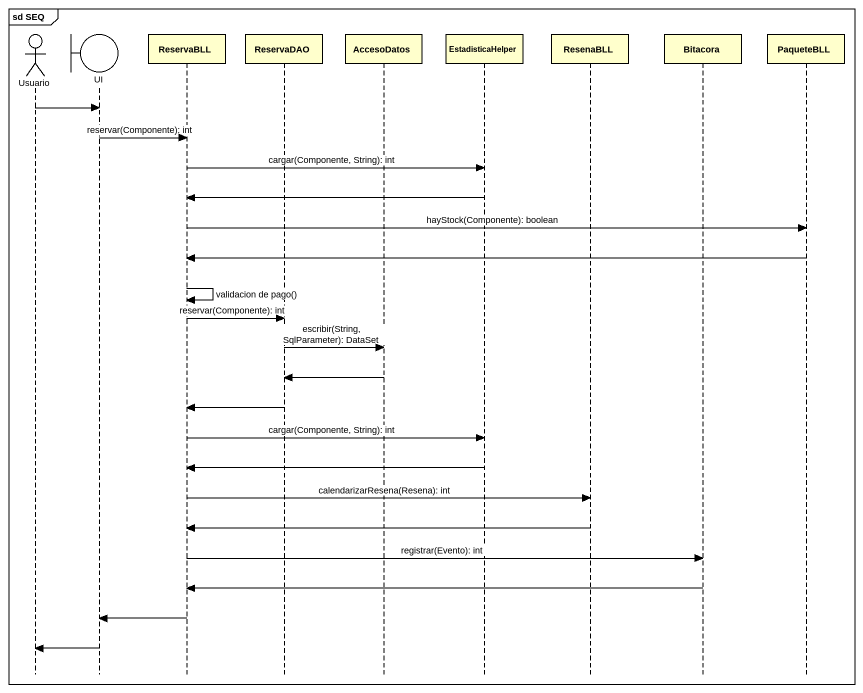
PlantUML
@startuml
mainframe sd SEQ
hide footbox
actor Usuario
boundary UI
participant ReservaBLL
participant ReservaDAO
participant AccesoDatos
participant EstadisticaHelper
participant ResenaBLL
participant Bitacora
participant PaqueteBLL

Usuario -> UI
UI -> ReservaBLL : reservar(Componente): int
ReservaBLL -> EstadisticaHelper : cargar(Componente, String): int
EstadisticaHelper -> ReservaBLL
ReservaBLL -> PaqueteBLL : hayStock(Componente): boolean
PaqueteBLL -> ReservaBLL
ReservaBLL -> ReservaBLL : validacion de pago()
ReservaBLL -> ReservaDAO : reservar(Componente): int
ReservaDAO -> AccesoDatos : escribir(String, SqlParameter): DataSet
AccesoDatos -> ReservaDAO
ReservaDAO -> ReservaBLL
ReservaBLL -> EstadisticaHelper : cargar(Componente, String): int
EstadisticaHelper -> ReservaBLL
ReservaBLL -> ResenaBLL : calendarizarResena(Resena): int
ResenaBLL -> ReservaBLL
ReservaBLL -> Bitacora : registrar(Evento): int
Bitacora -> ReservaBLL
ReservaBLL -> UI
UI -> Usuario
@enduml
